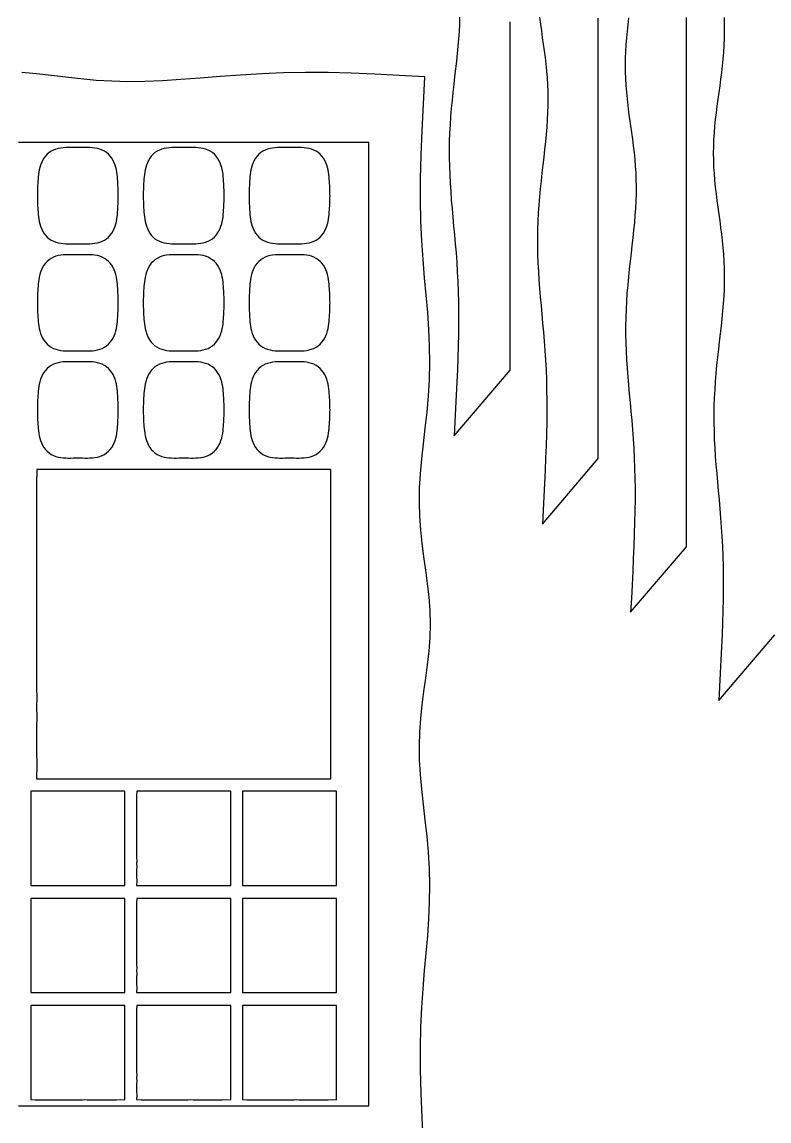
# Model space of a CAD drawing. Header units: metres. Extents: x 28 to 1492, y 12 to 1238.
# Drawn here: x 273 to 527.1, y 481.1 to 854.6 of the extents above; entities that cross this region are included whole.
import ezdxf

# ---------------------------------------------------------------- set-up
doc = ezdxf.new("R2010")
doc.units = ezdxf.units.M

msp = doc.modelspace()

# ---------------------------------------------------------------- linework, layer by layer
for points in [[(421.84, 856.26), (421.77, 853.85), (421.65, 851.4), (421.48, 848.93), (421.26, 846.42), (421.02, 843.88), (420.74, 841.31), (420.44, 838.7), (420.14, 836.06), (419.83, 833.39), (419.53, 830.69), (419.25, 827.97), (418.99, 825.22), (418.76, 822.46), (418.58, 819.67), (418.43, 816.88), (418.34, 814.06), (418.3, 811.24), (418.3, 808.41), (418.36, 805.57), (418.46, 802.72), (418.61, 799.86), (418.8, 796.98), (419.02, 794.09), (419.27, 791.18), (419.53, 788.24), (419.81, 785.28), (420.08, 782.27), (420.35, 779.22), (420.61, 776.12), (420.84, 772.96), (421.05, 769.73), (421.22, 766.42), (421.35, 763.04), (421.44, 759.56), (421.49, 755.98), (421.49, 752.3), (421.45, 748.52), (421.36, 744.62), (421.24, 740.6), (421.08, 736.47), (420.9, 732.22), (420.69, 727.84), (420.47, 723.35), (420.24, 718.74), (420, 714.01), (439, 736.31), (439, 740.27), (439, 744.15), (439.01, 747.94), (439.01, 751.64), (439, 755.26), (439.01, 758.8), (439.01, 762.26), (439, 765.66), (439, 768.99), (439.01, 772.25), (439.01, 775.45), (439, 778.6), (439, 781.68), (439.01, 784.71), (439, 787.69), (439, 790.62), (439.01, 793.51), (439, 796.34), (439, 799.14), (439.01, 801.89), (439.01, 804.6), (439, 807.27), (439, 809.91), (439, 812.51), (439.01, 815.07), (439, 817.61), (439, 820.11), (439.01, 822.58), (439, 825.02), (439, 827.44), (439.01, 829.83), (439, 832.2), (439, 834.54), (439, 836.86), (439, 839.16), (439, 841.43), (439.01, 843.69), (439, 845.93), (439.01, 848.15), (439, 850.35), (439, 852.53), (439, 854.7)], [(449.03, 856.21), (449.32, 853.93), (449.64, 851.65), (449.96, 849.37), (450.28, 847.1), (450.6, 844.82), (450.89, 842.54), (451.16, 840.26), (451.39, 837.97), (451.58, 835.66), (451.73, 833.34), (451.82, 831), (451.86, 828.64), (451.84, 826.26), (451.77, 823.85), (451.65, 821.4), (451.48, 818.93), (451.26, 816.42), (451.02, 813.88), (450.74, 811.31), (450.44, 808.7), (450.14, 806.06), (449.83, 803.39), (449.53, 800.69), (449.25, 797.97), (448.99, 795.22), (448.76, 792.46), (448.58, 789.67), (448.43, 786.88), (448.34, 784.06), (448.3, 781.24), (448.3, 778.41), (448.36, 775.57), (448.46, 772.72), (448.61, 769.86), (448.8, 766.98), (449.02, 764.09), (449.27, 761.18), (449.53, 758.24), (449.81, 755.28), (450.08, 752.27), (450.35, 749.22), (450.61, 746.12), (450.84, 742.96), (451.05, 739.73), (451.22, 736.42), (451.35, 733.04), (451.44, 729.56), (451.49, 725.98), (451.49, 722.3), (451.45, 718.52), (451.36, 714.62), (451.24, 710.6), (451.08, 706.47), (450.9, 702.22), (450.69, 697.84), (450.47, 693.35), (450.24, 688.74), (450, 684.01), (469, 706.31), (469, 710.27), (469, 714.15), (469.01, 717.94), (469.01, 721.64), (469, 725.26), (469.01, 728.8), (469.01, 732.26), (469, 735.66), (469, 738.99), (469.01, 742.25), (469.01, 745.45), (469, 748.6), (469, 751.68), (469.01, 754.71), (469, 757.69), (469, 760.62), (469.01, 763.51), (469, 766.34), (469, 769.14), (469.01, 771.89), (469.01, 774.6), (469, 777.27), (469, 779.91), (469, 782.51), (469.01, 785.07), (469, 787.61), (469, 790.11), (469.01, 792.58), (469, 795.02), (469, 797.44), (469.01, 799.83), (469, 802.2), (469, 804.54), (469, 806.86), (469, 809.16), (469, 811.43), (469.01, 813.69), (469, 815.93), (469.01, 818.15), (469, 820.35), (469, 822.53), (469, 824.7), (469.01, 826.86), (469, 829), (469, 831.13), (469.01, 833.24), (469.01, 835.35), (469, 837.44), (469, 839.53), (469, 841.6), (469, 843.67), (469, 845.72), (469, 847.77), (469, 849.81), (469, 851.85), (469, 853.88), (469, 855.91)], [(479.32, 856.07), (479.03, 853.79), (478.77, 851.5), (478.54, 849.2), (478.35, 846.91), (478.22, 844.6), (478.13, 842.3), (478.1, 840), (478.13, 837.7), (478.22, 835.4), (478.35, 833.09), (478.54, 830.8), (478.77, 828.5), (479.03, 826.21), (479.32, 823.93), (479.64, 821.65), (479.96, 819.37), (480.28, 817.1), (480.6, 814.82), (480.89, 812.54), (481.16, 810.26), (481.39, 807.97), (481.58, 805.66), (481.73, 803.34), (481.82, 801), (481.86, 798.64), (481.84, 796.26), (481.77, 793.85), (481.65, 791.4), (481.48, 788.93), (481.26, 786.42), (481.02, 783.88), (480.74, 781.31), (480.44, 778.7), (480.14, 776.06), (479.83, 773.39), (479.53, 770.69), (479.25, 767.97), (478.99, 765.22), (478.76, 762.46), (478.58, 759.67), (478.43, 756.88), (478.34, 754.06), (478.3, 751.24), (478.3, 748.41), (478.36, 745.57), (478.46, 742.72), (478.61, 739.86), (478.8, 736.98), (479.02, 734.09), (479.27, 731.18), (479.53, 728.24), (479.81, 725.28), (480.08, 722.27), (480.35, 719.22), (480.61, 716.12), (480.84, 712.96), (481.05, 709.73), (481.22, 706.42), (481.35, 703.04), (481.44, 699.56), (481.49, 695.98), (481.49, 692.3), (481.45, 688.52), (481.36, 684.62), (481.24, 680.6), (481.08, 676.47), (480.9, 672.22), (480.69, 667.84), (480.47, 663.35), (480.24, 658.74), (480, 654.01), (499, 676.31), (499, 680.27), (499, 684.15), (499.01, 687.94), (499.01, 691.64), (499, 695.26), (499.01, 698.8), (499.01, 702.26), (499, 705.66), (499, 708.99), (499.01, 712.25), (499.01, 715.45), (499, 718.6), (499, 721.68), (499.01, 724.71), (499, 727.69), (499, 730.62), (499.01, 733.51), (499, 736.34), (499, 739.14), (499.01, 741.89), (499.01, 744.6), (499, 747.27), (499, 749.91), (499, 752.51), (499.01, 755.07), (499, 757.61), (499, 760.11), (499.01, 762.58), (499, 765.02), (499, 767.44), (499.01, 769.83), (499, 772.2), (499, 774.54), (499, 776.86), (499, 779.16), (499, 781.43), (499.01, 783.69), (499, 785.93), (499.01, 788.15), (499, 790.35), (499, 792.53), (499, 794.7), (499.01, 796.86), (499, 799), (499, 801.13), (499.01, 803.24), (499.01, 805.35), (499, 807.44), (499, 809.53), (499, 811.6), (499, 813.67), (499, 815.72), (499, 817.77), (499, 819.81), (499, 821.85), (499, 823.88), (499, 825.91), (499, 827.93), (499, 829.95), (499, 831.96), (499, 833.98), (499, 835.99), (499, 838), (499, 840), (499, 842), (499, 844.01), (499, 846.02), (499, 848.04), (499, 850.05), (499, 852.07), (499, 854.09), (499, 856.12)], [(511.77, 856.15), (511.84, 853.74), (511.86, 851.36), (511.82, 849), (511.73, 846.66), (511.58, 844.34), (511.39, 842.03), (511.16, 839.74), (510.89, 837.46), (510.6, 835.18), (510.28, 832.9), (509.96, 830.63), (509.64, 828.35), (509.32, 826.07), (509.03, 823.79), (508.77, 821.5), (508.54, 819.2), (508.35, 816.91), (508.22, 814.6), (508.13, 812.3), (508.1, 810), (508.13, 807.7), (508.22, 805.4), (508.35, 803.09), (508.54, 800.8), (508.77, 798.5), (509.03, 796.21), (509.32, 793.93), (509.64, 791.65), (509.96, 789.37), (510.28, 787.1), (510.6, 784.82), (510.89, 782.54), (511.16, 780.26), (511.39, 777.97), (511.58, 775.66), (511.73, 773.34), (511.82, 771), (511.86, 768.64), (511.84, 766.26), (511.77, 763.85), (511.65, 761.4), (511.48, 758.93), (511.26, 756.42), (511.02, 753.88), (510.74, 751.31), (510.44, 748.7), (510.14, 746.06), (509.83, 743.39), (509.53, 740.69), (509.25, 737.97), (508.99, 735.22), (508.76, 732.46), (508.58, 729.67), (508.43, 726.88), (508.34, 724.06), (508.3, 721.24), (508.3, 718.41), (508.36, 715.57), (508.46, 712.72), (508.61, 709.86), (508.8, 706.98), (509.02, 704.09), (509.27, 701.18), (509.53, 698.24), (509.81, 695.28), (510.08, 692.27), (510.35, 689.22), (510.61, 686.12), (510.84, 682.96), (511.05, 679.73), (511.22, 676.42), (511.35, 673.04), (511.44, 669.56), (511.49, 665.98), (511.49, 662.3), (511.45, 658.52), (511.36, 654.62), (511.24, 650.6), (511.08, 646.47), (510.9, 642.22), (510.69, 637.84), (510.47, 633.35), (510.24, 628.74), (510, 624.01), (529, 646.31)], [(411.9, 650), (411.78, 654.6), (411.46, 659.2), (410.97, 663.79), (410.36, 668.35), (409.72, 672.9), (409.11, 677.46), (408.61, 682.03), (408.27, 686.66), (408.14, 691.36), (408.23, 696.15), (408.52, 701.07), (408.98, 706.12), (409.56, 711.3), (410.17, 716.61), (410.75, 722.03), (411.24, 727.54), (411.57, 733.12), (411.7, 738.76), (411.64, 744.43), (411.39, 750.14), (410.98, 755.91), (410.47, 761.76), (409.92, 767.73), (409.39, 773.88), (408.95, 780.27), (408.65, 786.96), (408.51, 794.02), (408.55, 801.48), (408.76, 809.4), (409.1, 817.78), (409.53, 826.65), (410, 836), (401.33, 836.45), (393.01, 836.87), (384.95, 837.2), (377.11, 837.41), (369.43, 837.45), (361.91, 837.31), (354.54, 837.02), (347.35, 836.59), (340.36, 836.07), (333.59, 835.53), (327.07, 835.03), (320.81, 834.63), (314.8, 834.38), (309.05, 834.32), (303.52, 834.46), (298.18, 834.78), (292.99, 835.25), (287.92, 835.82), (282.91, 836.42), (277.94, 836.98), (272.98, 837.43)], [(391, 650), (391, 654.01), (391, 658.04), (391, 662.07), (391, 666.12), (391, 670.19), (391, 674.28), (391, 678.4), (391, 682.56), (391, 686.76), (391, 691), (391, 695.3), (390.99, 699.65), (391, 704.07), (391, 708.57), (391, 713.14), (391, 717.8), (391, 722.56), (391, 727.42), (391, 732.39), (391, 737.49), (391, 742.73), (391, 748.11), (391, 753.66), (391, 759.38), (391, 765.29), (391, 771.4), (391, 777.75), (391, 784.34), (391, 791.2), (391, 798.36), (391, 805.85), (391, 813.7), (382.8, 813.7), (374.98, 813.69), (367.5, 813.7), (360.33, 813.69), (353.44, 813.7), (346.82, 813.69), (340.43, 813.69), (334.25, 813.7), (328.28, 813.7), (322.49, 813.69), (316.87, 813.69), (311.4, 813.69), (306.07, 813.7), (300.87, 813.7), (295.79, 813.69), (290.83, 813.69), (285.96, 813.69), (281.18, 813.69), (276.49, 813.69), (271.87, 813.69)], [(305.76, 795.6), (305.75, 796.27), (305.74, 796.95), (305.72, 797.63), (305.69, 798.32), (305.66, 799.02), (305.62, 799.73), (305.58, 800.45), (305.52, 801.2), (305.46, 801.96), (305.37, 802.74), (305.26, 803.54), (305.11, 804.36), (304.92, 805.18), (304.67, 806), (304.36, 806.8), (303.99, 807.59), (303.54, 808.33), (303.02, 809.03), (302.43, 809.66), (301.77, 810.22), (301.05, 810.7), (300.28, 811.09), (299.47, 811.4), (298.64, 811.63), (297.79, 811.79), (296.94, 811.89), (296.09, 811.94), (295.25, 811.95), (294.42, 811.95), (293.6, 811.93), (292.8, 811.92), (292, 811.92), (291.2, 811.92), (290.4, 811.93), (289.58, 811.95), (288.75, 811.95), (287.91, 811.94), (287.06, 811.89), (286.21, 811.79), (285.36, 811.63), (284.53, 811.4), (283.72, 811.09), (282.95, 810.7), (282.23, 810.22), (281.57, 809.66), (280.98, 809.03), (280.46, 808.33), (280.01, 807.59), (279.64, 806.8), (279.33, 806), (279.08, 805.18), (278.89, 804.36), (278.74, 803.54), (278.63, 802.74), (278.54, 801.96), (278.48, 801.2), (278.42, 800.45), (278.38, 799.73), (278.34, 799.02), (278.31, 798.32), (278.28, 797.63), (278.26, 796.95), (278.25, 796.27), (278.24, 795.6), (278.25, 794.93), (278.26, 794.25), (278.28, 793.57), (278.31, 792.88), (278.34, 792.18), (278.38, 791.47), (278.42, 790.75), (278.48, 790), (278.54, 789.24), (278.63, 788.46), (278.74, 787.66), (278.89, 786.84), (279.08, 786.02), (279.33, 785.2), (279.64, 784.4), (280.01, 783.61), (280.46, 782.87), (280.98, 782.17), (281.57, 781.54), (282.23, 780.98), (282.95, 780.5), (283.72, 780.11), (284.53, 779.8), (285.36, 779.57), (286.21, 779.41), (287.06, 779.31), (287.91, 779.26), (288.75, 779.25), (289.58, 779.25), (290.4, 779.27), (291.2, 779.28), (292, 779.28), (292.8, 779.28), (293.6, 779.27), (294.42, 779.25), (295.25, 779.25), (296.09, 779.26), (296.94, 779.31), (297.79, 779.41), (298.64, 779.57), (299.47, 779.8), (300.28, 780.11), (301.05, 780.5), (301.77, 780.98), (302.43, 781.54), (303.02, 782.17), (303.54, 782.87), (303.99, 783.61), (304.36, 784.4), (304.67, 785.2), (304.92, 786.02), (305.11, 786.84), (305.26, 787.66), (305.37, 788.46), (305.46, 789.24), (305.52, 790), (305.58, 790.75), (305.62, 791.47), (305.66, 792.18), (305.69, 792.88), (305.72, 793.57), (305.74, 794.25), (305.75, 794.93), (305.76, 795.6)], [(341.76, 795.6), (341.75, 796.27), (341.74, 796.95), (341.72, 797.63), (341.69, 798.32), (341.66, 799.02), (341.62, 799.73), (341.58, 800.45), (341.52, 801.2), (341.46, 801.96), (341.37, 802.74), (341.26, 803.54), (341.11, 804.36), (340.92, 805.18), (340.67, 806), (340.36, 806.8), (339.99, 807.59), (339.54, 808.33), (339.02, 809.03), (338.43, 809.66), (337.77, 810.22), (337.05, 810.7), (336.28, 811.09), (335.47, 811.4), (334.64, 811.63), (333.79, 811.79), (332.94, 811.89), (332.09, 811.94), (331.25, 811.95), (330.42, 811.95), (329.6, 811.93), (328.8, 811.92), (328, 811.92), (327.2, 811.92), (326.4, 811.93), (325.58, 811.95), (324.75, 811.95), (323.91, 811.94), (323.06, 811.89), (322.21, 811.79), (321.36, 811.63), (320.53, 811.4), (319.72, 811.09), (318.95, 810.7), (318.23, 810.22), (317.57, 809.66), (316.98, 809.03), (316.46, 808.33), (316.01, 807.59), (315.64, 806.8), (315.33, 806), (315.08, 805.18), (314.89, 804.36), (314.74, 803.54), (314.63, 802.74), (314.54, 801.96), (314.48, 801.2), (314.42, 800.45), (314.38, 799.73), (314.34, 799.02), (314.31, 798.32), (314.28, 797.63), (314.26, 796.95), (314.25, 796.27), (314.24, 795.6), (314.25, 794.93), (314.26, 794.25), (314.28, 793.57), (314.31, 792.88), (314.34, 792.18), (314.38, 791.47), (314.42, 790.75), (314.48, 790), (314.54, 789.24), (314.63, 788.46), (314.74, 787.66), (314.89, 786.84), (315.08, 786.02), (315.33, 785.2), (315.64, 784.4), (316.01, 783.61), (316.46, 782.87), (316.98, 782.17), (317.57, 781.54), (318.23, 780.98), (318.95, 780.5), (319.72, 780.11), (320.53, 779.8), (321.36, 779.57), (322.21, 779.41), (323.06, 779.31), (323.91, 779.26), (324.75, 779.25), (325.58, 779.25), (326.4, 779.27), (327.2, 779.28), (328, 779.28), (328.8, 779.28), (329.6, 779.27), (330.42, 779.25), (331.25, 779.25), (332.09, 779.26), (332.94, 779.31), (333.79, 779.41), (334.64, 779.57), (335.47, 779.8), (336.28, 780.11), (337.05, 780.5), (337.77, 780.98), (338.43, 781.54), (339.02, 782.17), (339.54, 782.87), (339.99, 783.61), (340.36, 784.4), (340.67, 785.2), (340.92, 786.02), (341.11, 786.84), (341.26, 787.66), (341.37, 788.46), (341.46, 789.24), (341.52, 790), (341.58, 790.75), (341.62, 791.47), (341.66, 792.18), (341.69, 792.88), (341.72, 793.57), (341.74, 794.25), (341.75, 794.93), (341.76, 795.6)], [(377.76, 795.6), (377.75, 796.27), (377.74, 796.95), (377.72, 797.63), (377.69, 798.32), (377.66, 799.02), (377.62, 799.73), (377.58, 800.45), (377.52, 801.2), (377.46, 801.96), (377.37, 802.74), (377.26, 803.54), (377.11, 804.36), (376.92, 805.18), (376.67, 806), (376.36, 806.8), (375.99, 807.59), (375.54, 808.33), (375.02, 809.03), (374.43, 809.66), (373.77, 810.22), (373.05, 810.7), (372.28, 811.09), (371.47, 811.4), (370.64, 811.63), (369.79, 811.79), (368.94, 811.89), (368.09, 811.94), (367.25, 811.95), (366.42, 811.95), (365.6, 811.93), (364.8, 811.92), (364, 811.92), (363.2, 811.92), (362.4, 811.93), (361.58, 811.95), (360.75, 811.95), (359.91, 811.94), (359.06, 811.89), (358.21, 811.79), (357.36, 811.63), (356.53, 811.4), (355.72, 811.09), (354.95, 810.7), (354.23, 810.22), (353.57, 809.66), (352.98, 809.03), (352.46, 808.33), (352.01, 807.59), (351.64, 806.8), (351.33, 806), (351.08, 805.18), (350.89, 804.36), (350.74, 803.54), (350.63, 802.74), (350.54, 801.96), (350.48, 801.2), (350.42, 800.45), (350.38, 799.73), (350.34, 799.02), (350.31, 798.32), (350.28, 797.63), (350.26, 796.95), (350.25, 796.27), (350.24, 795.6), (350.25, 794.93), (350.26, 794.25), (350.28, 793.57), (350.31, 792.88), (350.34, 792.18), (350.38, 791.47), (350.42, 790.75), (350.48, 790), (350.54, 789.24), (350.63, 788.46), (350.74, 787.66), (350.89, 786.84), (351.08, 786.02), (351.33, 785.2), (351.64, 784.4), (352.01, 783.61), (352.46, 782.87), (352.98, 782.17), (353.57, 781.54), (354.23, 780.98), (354.95, 780.5), (355.72, 780.11), (356.53, 779.8), (357.36, 779.57), (358.21, 779.41), (359.06, 779.31), (359.91, 779.26), (360.75, 779.25), (361.58, 779.25), (362.4, 779.27), (363.2, 779.28), (364, 779.28), (364.8, 779.28), (365.6, 779.27), (366.42, 779.25), (367.25, 779.25), (368.09, 779.26), (368.94, 779.31), (369.79, 779.41), (370.64, 779.57), (371.47, 779.8), (372.28, 780.11), (373.05, 780.5), (373.77, 780.98), (374.43, 781.54), (375.02, 782.17), (375.54, 782.87), (375.99, 783.61), (376.36, 784.4), (376.67, 785.2), (376.92, 786.02), (377.11, 786.84), (377.26, 787.66), (377.37, 788.46), (377.46, 789.24), (377.52, 790), (377.58, 790.75), (377.62, 791.47), (377.66, 792.18), (377.69, 792.88), (377.72, 793.57), (377.74, 794.25), (377.75, 794.93), (377.76, 795.6)], [(305.76, 759.2), (305.75, 759.87), (305.74, 760.55), (305.72, 761.23), (305.69, 761.92), (305.66, 762.62), (305.62, 763.33), (305.58, 764.05), (305.52, 764.8), (305.46, 765.56), (305.37, 766.34), (305.26, 767.14), (305.11, 767.96), (304.92, 768.78), (304.67, 769.6), (304.36, 770.4), (303.99, 771.19), (303.54, 771.93), (303.02, 772.63), (302.43, 773.26), (301.77, 773.82), (301.05, 774.3), (300.28, 774.69), (299.47, 775), (298.64, 775.23), (297.79, 775.39), (296.94, 775.49), (296.09, 775.54), (295.25, 775.55), (294.42, 775.55), (293.6, 775.53), (292.8, 775.52), (292, 775.52), (291.2, 775.52), (290.4, 775.53), (289.58, 775.55), (288.75, 775.55), (287.91, 775.54), (287.06, 775.49), (286.21, 775.39), (285.36, 775.23), (284.53, 775), (283.72, 774.69), (282.95, 774.3), (282.23, 773.82), (281.57, 773.26), (280.98, 772.63), (280.46, 771.93), (280.01, 771.19), (279.64, 770.4), (279.33, 769.6), (279.08, 768.78), (278.89, 767.96), (278.74, 767.14), (278.63, 766.34), (278.54, 765.56), (278.48, 764.8), (278.42, 764.05), (278.38, 763.33), (278.34, 762.62), (278.31, 761.92), (278.28, 761.23), (278.26, 760.55), (278.25, 759.87), (278.24, 759.2), (278.25, 758.53), (278.26, 757.85), (278.28, 757.17), (278.31, 756.48), (278.34, 755.78), (278.38, 755.07), (278.42, 754.35), (278.48, 753.6), (278.54, 752.84), (278.63, 752.06), (278.74, 751.26), (278.89, 750.44), (279.08, 749.62), (279.33, 748.8), (279.64, 748), (280.01, 747.21), (280.46, 746.47), (280.98, 745.77), (281.57, 745.14), (282.23, 744.58), (282.95, 744.1), (283.72, 743.71), (284.53, 743.4), (285.36, 743.17), (286.21, 743.01), (287.06, 742.91), (287.91, 742.86), (288.75, 742.85), (289.58, 742.85), (290.4, 742.87), (291.2, 742.88), (292, 742.88), (292.8, 742.88), (293.6, 742.87), (294.42, 742.85), (295.25, 742.85), (296.09, 742.86), (296.94, 742.91), (297.79, 743.01), (298.64, 743.17), (299.47, 743.4), (300.28, 743.71), (301.05, 744.1), (301.77, 744.58), (302.43, 745.14), (303.02, 745.77), (303.54, 746.47), (303.99, 747.21), (304.36, 748), (304.67, 748.8), (304.92, 749.62), (305.11, 750.44), (305.26, 751.26), (305.37, 752.06), (305.46, 752.84), (305.52, 753.6), (305.58, 754.35), (305.62, 755.07), (305.66, 755.78), (305.69, 756.48), (305.72, 757.17), (305.74, 757.85), (305.75, 758.53), (305.76, 759.2)], [(341.76, 759.2), (341.75, 759.87), (341.74, 760.55), (341.72, 761.23), (341.69, 761.92), (341.66, 762.62), (341.62, 763.33), (341.58, 764.05), (341.52, 764.8), (341.46, 765.56), (341.37, 766.34), (341.26, 767.14), (341.11, 767.96), (340.92, 768.78), (340.67, 769.6), (340.36, 770.4), (339.99, 771.19), (339.54, 771.93), (339.02, 772.63), (338.43, 773.26), (337.77, 773.82), (337.05, 774.3), (336.28, 774.69), (335.47, 775), (334.64, 775.23), (333.79, 775.39), (332.94, 775.49), (332.09, 775.54), (331.25, 775.55), (330.42, 775.55), (329.6, 775.53), (328.8, 775.52), (328, 775.52), (327.2, 775.52), (326.4, 775.53), (325.58, 775.55), (324.75, 775.55), (323.91, 775.54), (323.06, 775.49), (322.21, 775.39), (321.36, 775.23), (320.53, 775), (319.72, 774.69), (318.95, 774.3), (318.23, 773.82), (317.57, 773.26), (316.98, 772.63), (316.46, 771.93), (316.01, 771.19), (315.64, 770.4), (315.33, 769.6), (315.08, 768.78), (314.89, 767.96), (314.74, 767.14), (314.63, 766.34), (314.54, 765.56), (314.48, 764.8), (314.42, 764.05), (314.38, 763.33), (314.34, 762.62), (314.31, 761.92), (314.28, 761.23), (314.26, 760.55), (314.25, 759.87), (314.24, 759.2), (314.25, 758.53), (314.26, 757.85), (314.28, 757.17), (314.31, 756.48), (314.34, 755.78), (314.38, 755.07), (314.42, 754.35), (314.48, 753.6), (314.54, 752.84), (314.63, 752.06), (314.74, 751.26), (314.89, 750.44), (315.08, 749.62), (315.33, 748.8), (315.64, 748), (316.01, 747.21), (316.46, 746.47), (316.98, 745.77), (317.57, 745.14), (318.23, 744.58), (318.95, 744.1), (319.72, 743.71), (320.53, 743.4), (321.36, 743.17), (322.21, 743.01), (323.06, 742.91), (323.91, 742.86), (324.75, 742.85), (325.58, 742.85), (326.4, 742.87), (327.2, 742.88), (328, 742.88), (328.8, 742.88), (329.6, 742.87), (330.42, 742.85), (331.25, 742.85), (332.09, 742.86), (332.94, 742.91), (333.79, 743.01), (334.64, 743.17), (335.47, 743.4), (336.28, 743.71), (337.05, 744.1), (337.77, 744.58), (338.43, 745.14), (339.02, 745.77), (339.54, 746.47), (339.99, 747.21), (340.36, 748), (340.67, 748.8), (340.92, 749.62), (341.11, 750.44), (341.26, 751.26), (341.37, 752.06), (341.46, 752.84), (341.52, 753.6), (341.58, 754.35), (341.62, 755.07), (341.66, 755.78), (341.69, 756.48), (341.72, 757.17), (341.74, 757.85), (341.75, 758.53), (341.76, 759.2)], [(377.76, 759.2), (377.75, 759.87), (377.74, 760.55), (377.72, 761.23), (377.69, 761.92), (377.66, 762.62), (377.62, 763.33), (377.58, 764.05), (377.52, 764.8), (377.46, 765.56), (377.37, 766.34), (377.26, 767.14), (377.11, 767.96), (376.92, 768.78), (376.67, 769.6), (376.36, 770.4), (375.99, 771.19), (375.54, 771.93), (375.02, 772.63), (374.43, 773.26), (373.77, 773.82), (373.05, 774.3), (372.28, 774.69), (371.47, 775), (370.64, 775.23), (369.79, 775.39), (368.94, 775.49), (368.09, 775.54), (367.25, 775.55), (366.42, 775.55), (365.6, 775.53), (364.8, 775.52), (364, 775.52), (363.2, 775.52), (362.4, 775.53), (361.58, 775.55), (360.75, 775.55), (359.91, 775.54), (359.06, 775.49), (358.21, 775.39), (357.36, 775.23), (356.53, 775), (355.72, 774.69), (354.95, 774.3), (354.23, 773.82), (353.57, 773.26), (352.98, 772.63), (352.46, 771.93), (352.01, 771.19), (351.64, 770.4), (351.33, 769.6), (351.08, 768.78), (350.89, 767.96), (350.74, 767.14), (350.63, 766.34), (350.54, 765.56), (350.48, 764.8), (350.42, 764.05), (350.38, 763.33), (350.34, 762.62), (350.31, 761.92), (350.28, 761.23), (350.26, 760.55), (350.25, 759.87), (350.24, 759.2), (350.25, 758.53), (350.26, 757.85), (350.28, 757.17), (350.31, 756.48), (350.34, 755.78), (350.38, 755.07), (350.42, 754.35), (350.48, 753.6), (350.54, 752.84), (350.63, 752.06), (350.74, 751.26), (350.89, 750.44), (351.08, 749.62), (351.33, 748.8), (351.64, 748), (352.01, 747.21), (352.46, 746.47), (352.98, 745.77), (353.57, 745.14), (354.23, 744.58), (354.95, 744.1), (355.72, 743.71), (356.53, 743.4), (357.36, 743.17), (358.21, 743.01), (359.06, 742.91), (359.91, 742.86), (360.75, 742.85), (361.58, 742.85), (362.4, 742.87), (363.2, 742.88), (364, 742.88), (364.8, 742.88), (365.6, 742.87), (366.42, 742.85), (367.25, 742.85), (368.09, 742.86), (368.94, 742.91), (369.79, 743.01), (370.64, 743.17), (371.47, 743.4), (372.28, 743.71), (373.05, 744.1), (373.77, 744.58), (374.43, 745.14), (375.02, 745.77), (375.54, 746.47), (375.99, 747.21), (376.36, 748), (376.67, 748.8), (376.92, 749.62), (377.11, 750.44), (377.26, 751.26), (377.37, 752.06), (377.46, 752.84), (377.52, 753.6), (377.58, 754.35), (377.62, 755.07), (377.66, 755.78), (377.69, 756.48), (377.72, 757.17), (377.74, 757.85), (377.75, 758.53), (377.76, 759.2)], [(305.76, 722.8), (305.75, 723.47), (305.74, 724.15), (305.72, 724.83), (305.69, 725.52), (305.66, 726.22), (305.62, 726.93), (305.58, 727.65), (305.52, 728.4), (305.46, 729.16), (305.37, 729.94), (305.26, 730.74), (305.11, 731.56), (304.92, 732.38), (304.67, 733.2), (304.36, 734), (303.99, 734.79), (303.54, 735.53), (303.02, 736.23), (302.43, 736.86), (301.77, 737.42), (301.05, 737.9), (300.28, 738.29), (299.47, 738.6), (298.64, 738.83), (297.79, 738.99), (296.94, 739.09), (296.09, 739.14), (295.25, 739.15), (294.42, 739.15), (293.6, 739.13), (292.8, 739.12), (292, 739.12), (291.2, 739.12), (290.4, 739.13), (289.58, 739.15), (288.75, 739.15), (287.91, 739.14), (287.06, 739.09), (286.21, 738.99), (285.36, 738.83), (284.53, 738.6), (283.72, 738.29), (282.95, 737.9), (282.23, 737.42), (281.57, 736.86), (280.98, 736.23), (280.46, 735.53), (280.01, 734.79), (279.64, 734), (279.33, 733.2), (279.08, 732.38), (278.89, 731.56), (278.74, 730.74), (278.63, 729.94), (278.54, 729.16), (278.48, 728.4), (278.42, 727.65), (278.38, 726.93), (278.34, 726.22), (278.31, 725.52), (278.28, 724.83), (278.26, 724.15), (278.25, 723.47), (278.24, 722.8), (278.25, 722.13), (278.26, 721.45), (278.28, 720.77), (278.31, 720.08), (278.34, 719.38), (278.38, 718.67), (278.42, 717.95), (278.48, 717.2), (278.54, 716.44), (278.63, 715.66), (278.74, 714.86), (278.89, 714.04), (279.08, 713.22), (279.33, 712.4), (279.64, 711.6), (280.01, 710.81), (280.46, 710.07), (280.98, 709.37), (281.57, 708.74), (282.23, 708.18), (282.95, 707.7), (283.72, 707.31), (284.53, 707), (285.36, 706.77), (286.21, 706.61), (287.06, 706.51), (287.91, 706.46), (288.75, 706.45), (289.58, 706.45), (290.4, 706.47), (291.2, 706.48), (292, 706.48), (292.8, 706.48), (293.6, 706.47), (294.42, 706.45), (295.25, 706.45), (296.09, 706.46), (296.94, 706.51), (297.79, 706.61), (298.64, 706.77), (299.47, 707), (300.28, 707.31), (301.05, 707.7), (301.77, 708.18), (302.43, 708.74), (303.02, 709.37), (303.54, 710.07), (303.99, 710.81), (304.36, 711.6), (304.67, 712.4), (304.92, 713.22), (305.11, 714.04), (305.26, 714.86), (305.37, 715.66), (305.46, 716.44), (305.52, 717.2), (305.58, 717.95), (305.62, 718.67), (305.66, 719.38), (305.69, 720.08), (305.72, 720.77), (305.74, 721.45), (305.75, 722.13), (305.76, 722.8)], [(341.76, 722.8), (341.75, 723.47), (341.74, 724.15), (341.72, 724.83), (341.69, 725.52), (341.66, 726.22), (341.62, 726.93), (341.58, 727.65), (341.52, 728.4), (341.46, 729.16), (341.37, 729.94), (341.26, 730.74), (341.11, 731.56), (340.92, 732.38), (340.67, 733.2), (340.36, 734), (339.99, 734.79), (339.54, 735.53), (339.02, 736.23), (338.43, 736.86), (337.77, 737.42), (337.05, 737.9), (336.28, 738.29), (335.47, 738.6), (334.64, 738.83), (333.79, 738.99), (332.94, 739.09), (332.09, 739.14), (331.25, 739.15), (330.42, 739.15), (329.6, 739.13), (328.8, 739.12), (328, 739.12), (327.2, 739.12), (326.4, 739.13), (325.58, 739.15), (324.75, 739.15), (323.91, 739.14), (323.06, 739.09), (322.21, 738.99), (321.36, 738.83), (320.53, 738.6), (319.72, 738.29), (318.95, 737.9), (318.23, 737.42), (317.57, 736.86), (316.98, 736.23), (316.46, 735.53), (316.01, 734.79), (315.64, 734), (315.33, 733.2), (315.08, 732.38), (314.89, 731.56), (314.74, 730.74), (314.63, 729.94), (314.54, 729.16), (314.48, 728.4), (314.42, 727.65), (314.38, 726.93), (314.34, 726.22), (314.31, 725.52), (314.28, 724.83), (314.26, 724.15), (314.25, 723.47), (314.24, 722.8), (314.25, 722.13), (314.26, 721.45), (314.28, 720.77), (314.31, 720.08), (314.34, 719.38), (314.38, 718.67), (314.42, 717.95), (314.48, 717.2), (314.54, 716.44), (314.63, 715.66), (314.74, 714.86), (314.89, 714.04), (315.08, 713.22), (315.33, 712.4), (315.64, 711.6), (316.01, 710.81), (316.46, 710.07), (316.98, 709.37), (317.57, 708.74), (318.23, 708.18), (318.95, 707.7), (319.72, 707.31), (320.53, 707), (321.36, 706.77), (322.21, 706.61), (323.06, 706.51), (323.91, 706.46), (324.75, 706.45), (325.58, 706.45), (326.4, 706.47), (327.2, 706.48), (328, 706.48), (328.8, 706.48), (329.6, 706.47), (330.42, 706.45), (331.25, 706.45), (332.09, 706.46), (332.94, 706.51), (333.79, 706.61), (334.64, 706.77), (335.47, 707), (336.28, 707.31), (337.05, 707.7), (337.77, 708.18), (338.43, 708.74), (339.02, 709.37), (339.54, 710.07), (339.99, 710.81), (340.36, 711.6), (340.67, 712.4), (340.92, 713.22), (341.11, 714.04), (341.26, 714.86), (341.37, 715.66), (341.46, 716.44), (341.52, 717.2), (341.58, 717.95), (341.62, 718.67), (341.66, 719.38), (341.69, 720.08), (341.72, 720.77), (341.74, 721.45), (341.75, 722.13), (341.76, 722.8)], [(377.76, 722.8), (377.75, 723.47), (377.74, 724.15), (377.72, 724.83), (377.69, 725.52), (377.66, 726.22), (377.62, 726.93), (377.58, 727.65), (377.52, 728.4), (377.46, 729.16), (377.37, 729.94), (377.26, 730.74), (377.11, 731.56), (376.92, 732.38), (376.67, 733.2), (376.36, 734), (375.99, 734.79), (375.54, 735.53), (375.02, 736.23), (374.43, 736.86), (373.77, 737.42), (373.05, 737.9), (372.28, 738.29), (371.47, 738.6), (370.64, 738.83), (369.79, 738.99), (368.94, 739.09), (368.09, 739.14), (367.25, 739.15), (366.42, 739.15), (365.6, 739.13), (364.8, 739.12), (364, 739.12), (363.2, 739.12), (362.4, 739.13), (361.58, 739.15), (360.75, 739.15), (359.91, 739.14), (359.06, 739.09), (358.21, 738.99), (357.36, 738.83), (356.53, 738.6), (355.72, 738.29), (354.95, 737.9), (354.23, 737.42), (353.57, 736.86), (352.98, 736.23), (352.46, 735.53), (352.01, 734.79), (351.64, 734), (351.33, 733.2), (351.08, 732.38), (350.89, 731.56), (350.74, 730.74), (350.63, 729.94), (350.54, 729.16), (350.48, 728.4), (350.42, 727.65), (350.38, 726.93), (350.34, 726.22), (350.31, 725.52), (350.28, 724.83), (350.26, 724.15), (350.25, 723.47), (350.24, 722.8), (350.25, 722.13), (350.26, 721.45), (350.28, 720.77), (350.31, 720.08), (350.34, 719.38), (350.38, 718.67), (350.42, 717.95), (350.48, 717.2), (350.54, 716.44), (350.63, 715.66), (350.74, 714.86), (350.89, 714.04), (351.08, 713.22), (351.33, 712.4), (351.64, 711.6), (352.01, 710.81), (352.46, 710.07), (352.98, 709.37), (353.57, 708.74), (354.23, 708.18), (354.95, 707.7), (355.72, 707.31), (356.53, 707), (357.36, 706.77), (358.21, 706.61), (359.06, 706.51), (359.91, 706.46), (360.75, 706.45), (361.58, 706.45), (362.4, 706.47), (363.2, 706.48), (364, 706.48), (364.8, 706.48), (365.6, 706.47), (366.42, 706.45), (367.25, 706.45), (368.09, 706.46), (368.94, 706.51), (369.79, 706.61), (370.64, 706.77), (371.47, 707), (372.28, 707.31), (373.05, 707.7), (373.77, 708.18), (374.43, 708.74), (375.02, 709.37), (375.54, 710.07), (375.99, 710.81), (376.36, 711.6), (376.67, 712.4), (376.92, 713.22), (377.11, 714.04), (377.26, 714.86), (377.37, 715.66), (377.46, 716.44), (377.52, 717.2), (377.58, 717.95), (377.62, 718.67), (377.66, 719.38), (377.69, 720.08), (377.72, 720.77), (377.74, 721.45), (377.75, 722.13), (377.76, 722.8)], [(378, 650), (378, 652.58), (378, 655.18), (378, 657.8), (378, 660.46), (378, 663.17), (377.99, 665.95), (378, 668.82), (378, 671.78), (378, 674.87), (378, 678.11), (378, 681.52), (378, 685.14), (378, 689.01), (378, 693.16), (378, 697.67), (378, 702.6), (373.31, 702.59), (369.03, 702.59), (365.08, 702.59), (361.4, 702.6), (357.96, 702.59), (354.72, 702.59), (351.64, 702.6), (348.71, 702.59), (345.89, 702.59), (343.16, 702.59), (340.52, 702.6), (337.94, 702.6), (335.41, 702.59), (332.92, 702.59), (330.45, 702.6), (328, 702.6), (325.55, 702.6), (323.08, 702.59), (320.59, 702.59), (318.06, 702.59), (315.48, 702.59), (312.84, 702.59), (310.11, 702.59), (307.29, 702.59), (304.36, 702.6), (301.28, 702.6), (298.04, 702.59), (294.6, 702.59), (290.92, 702.59), (286.97, 702.59), (282.69, 702.59), (278.01, 702.59), (278, 697.67), (278, 693.16), (278, 689.01), (278, 685.14), (278, 681.52), (278, 678.11), (278, 674.87), (278, 671.78), (278, 668.82), (278, 665.95), (278, 663.17), (278, 660.46), (278, 657.8), (278, 655.18), (278, 652.58), (278, 650), (278, 647.42), (278, 644.82), (278, 642.2), (278, 639.54), (278, 636.83), (278, 634.05), (278, 631.18), (278, 628.22), (278.01, 625.13), (278, 621.89), (278.01, 618.48), (278, 614.86), (278, 610.99), (278, 606.84), (278.01, 602.33), (278, 597.41), (282.69, 597.4), (286.97, 597.4), (290.92, 597.4), (294.6, 597.41), (298.04, 597.4), (301.28, 597.41), (304.36, 597.4), (307.29, 597.4), (310.11, 597.41), (312.84, 597.4), (315.48, 597.41), (318.06, 597.41), (320.59, 597.4), (323.08, 597.41), (325.55, 597.4), (328, 597.4), (330.45, 597.41), (332.92, 597.41), (335.41, 597.41), (337.94, 597.41), (340.52, 597.41), (343.16, 597.41), (345.89, 597.41), (348.71, 597.4), (351.64, 597.41), (354.72, 597.41), (357.96, 597.41), (361.4, 597.41), (365.08, 597.4), (369.03, 597.4), (373.31, 597.41), (377.99, 597.4), (378, 602.33), (378, 606.84), (378, 610.99), (378, 614.86), (378, 618.48), (378, 621.89), (378, 625.13), (378, 628.22), (378, 631.18), (378, 634.05), (378, 636.83), (377.99, 639.54), (378, 642.2), (378, 644.82), (378, 647.42), (378, 650)], [(271.87, 486.31), (276.49, 486.31), (281.18, 486.31), (285.96, 486.31), (290.83, 486.3), (295.79, 486.31), (300.87, 486.31), (306.07, 486.31), (311.4, 486.31), (316.87, 486.31), (322.49, 486.31), (328.28, 486.31), (334.25, 486.31), (340.43, 486.31), (346.82, 486.3), (353.44, 486.31), (360.33, 486.3), (367.5, 486.3), (374.98, 486.31), (382.8, 486.31), (390.99, 486.3), (391, 494.15), (391, 501.64), (391, 508.8), (391, 515.66), (391, 522.25), (391, 528.6), (390.99, 534.71), (391, 540.62), (391, 546.34), (391, 551.89), (391, 557.27), (391, 562.51), (391, 567.61), (391, 572.58), (391, 577.44), (391, 582.2), (391, 586.86), (391, 591.43), (391, 595.93), (391, 600.35), (391, 604.7), (391, 609), (391, 613.24), (390.99, 617.44), (390.99, 621.6), (391, 625.72), (391, 629.81), (391, 633.88), (391, 637.93), (391, 641.96), (391, 645.99), (391, 650)], [(409.53, 473.35), (409.1, 482.22), (408.76, 490.6), (408.55, 498.52), (408.51, 505.98), (408.65, 513.04), (408.95, 519.73), (409.39, 526.12), (409.92, 532.27), (410.47, 538.24), (410.98, 544.09), (411.39, 549.86), (411.64, 555.57), (411.7, 561.24), (411.57, 566.88), (411.24, 572.46), (410.75, 577.97), (410.17, 583.39), (409.56, 588.7), (408.98, 593.88), (408.52, 598.93), (408.23, 603.85), (408.14, 608.64), (408.27, 613.34), (408.61, 617.97), (409.11, 622.54), (409.72, 627.1), (410.36, 631.65), (410.97, 636.21), (411.46, 640.8), (411.78, 645.4), (411.9, 650)], [(308, 577.2), (308, 577.98), (308, 578.77), (308, 579.57), (308, 580.38), (308, 581.2), (307.99, 582.05), (308, 582.92), (308, 583.82), (308, 584.76), (308, 585.75), (308, 586.79), (308, 587.89), (308, 589.06), (308, 590.33), (308, 591.7), (308, 593.2), (306.5, 593.19), (305.13, 593.19), (303.86, 593.2), (302.69, 593.2), (301.59, 593.2), (300.55, 593.2), (299.56, 593.2), (298.62, 593.2), (297.72, 593.2), (296.85, 593.2), (296, 593.2), (295.18, 593.2), (294.37, 593.2), (293.57, 593.19), (292.78, 593.2), (292, 593.2), (291.22, 593.2), (290.43, 593.2), (289.63, 593.2), (288.82, 593.2), (288, 593.2), (287.15, 593.2), (286.28, 593.2), (285.38, 593.2), (284.44, 593.2), (283.45, 593.2), (282.41, 593.19), (281.31, 593.2), (280.14, 593.2), (278.87, 593.2), (277.5, 593.2), (276.01, 593.2), (276, 591.7), (276, 590.33), (276, 589.06), (276, 587.89), (276, 586.79), (276, 585.75), (276, 584.76), (276, 583.82), (276, 582.92), (276, 582.05), (276, 581.2), (276, 580.38), (276, 579.57), (276, 578.77), (276, 577.98), (276, 577.2), (276, 576.42), (276, 575.63), (276, 574.83), (276, 574.02), (276, 573.2), (276, 572.35), (276, 571.48), (276, 570.58), (276.01, 569.64), (276, 568.65), (276.01, 567.61), (276, 566.51), (276, 565.34), (276, 564.07), (276.01, 562.7), (276, 561.21), (277.5, 561.2), (278.87, 561.2), (280.14, 561.2), (281.31, 561.2), (282.41, 561.2), (283.45, 561.2), (284.44, 561.2), (285.38, 561.2), (286.28, 561.2), (287.15, 561.2), (288, 561.2), (288.82, 561.2), (289.63, 561.2), (290.43, 561.2), (291.22, 561.2), (292, 561.2), (292.78, 561.2), (293.57, 561.2), (294.37, 561.21), (295.18, 561.2), (296, 561.2), (296.85, 561.2), (297.72, 561.2), (298.62, 561.2), (299.56, 561.2), (300.55, 561.2), (301.59, 561.2), (302.69, 561.2), (303.86, 561.2), (305.13, 561.2), (306.5, 561.21), (307.99, 561.2), (308, 562.7), (308, 564.07), (308, 565.34), (308, 566.51), (308, 567.61), (308, 568.65), (308, 569.64), (308, 570.58), (308, 571.48), (308, 572.35), (308, 573.2), (307.99, 574.02), (308, 574.83), (308, 575.63), (308, 576.42), (308, 577.2)], [(344, 577.2), (344, 577.98), (344, 578.77), (344, 579.57), (344, 580.38), (344, 581.2), (343.99, 582.05), (344, 582.92), (344, 583.82), (344, 584.76), (344, 585.75), (344, 586.79), (344, 587.89), (344, 589.06), (344, 590.33), (344, 591.7), (344, 593.2), (342.5, 593.19), (341.13, 593.19), (339.86, 593.2), (338.69, 593.2), (337.59, 593.2), (336.55, 593.2), (335.56, 593.2), (334.62, 593.2), (333.72, 593.2), (332.85, 593.2), (332, 593.2), (331.18, 593.2), (330.37, 593.2), (329.57, 593.19), (328.78, 593.2), (328, 593.2), (327.22, 593.2), (326.43, 593.2), (325.63, 593.2), (324.82, 593.2), (324, 593.2), (323.15, 593.2), (322.28, 593.2), (321.38, 593.2), (320.44, 593.2), (319.45, 593.2), (318.41, 593.19), (317.31, 593.2), (316.14, 593.2), (314.87, 593.2), (313.5, 593.2), (312.01, 593.2), (312, 591.7), (312, 590.33), (312, 589.06), (312, 587.89), (312, 586.79), (312, 585.75), (312, 584.76), (312, 583.82), (312, 582.92), (312, 582.05), (312, 581.2), (312, 580.38), (312, 579.57), (312, 578.77), (312, 577.98), (312, 577.2), (312, 576.42), (312, 575.63), (312, 574.83), (312, 574.02), (312, 573.2), (312, 572.35), (312, 571.48), (312, 570.58), (312.01, 569.64), (312, 568.65), (312.01, 567.61), (312, 566.51), (312, 565.34), (312, 564.07), (312.01, 562.7), (312, 561.21), (313.5, 561.2), (314.87, 561.2), (316.14, 561.2), (317.31, 561.2), (318.41, 561.2), (319.45, 561.2), (320.44, 561.2), (321.38, 561.2), (322.28, 561.2), (323.15, 561.2), (324, 561.2), (324.82, 561.2), (325.63, 561.2), (326.43, 561.2), (327.22, 561.2), (328, 561.2), (328.78, 561.2), (329.57, 561.2), (330.37, 561.21), (331.18, 561.2), (332, 561.2), (332.85, 561.2), (333.72, 561.2), (334.62, 561.2), (335.56, 561.2), (336.55, 561.2), (337.59, 561.2), (338.69, 561.2), (339.86, 561.2), (341.13, 561.2), (342.5, 561.21), (343.99, 561.2), (344, 562.7), (344, 564.07), (344, 565.34), (344, 566.51), (344, 567.61), (344, 568.65), (344, 569.64), (344, 570.58), (344, 571.48), (344, 572.35), (344, 573.2), (343.99, 574.02), (344, 574.83), (344, 575.63), (344, 576.42), (344, 577.2)], [(380, 577.2), (380, 577.98), (380, 578.77), (380, 579.57), (380, 580.38), (380, 581.2), (379.99, 582.05), (380, 582.92), (380, 583.82), (380, 584.76), (380, 585.75), (380, 586.79), (380, 587.89), (380, 589.06), (380, 590.33), (380, 591.7), (380, 593.2), (378.5, 593.19), (377.13, 593.19), (375.86, 593.2), (374.69, 593.2), (373.59, 593.2), (372.55, 593.2), (371.56, 593.2), (370.62, 593.2), (369.72, 593.2), (368.85, 593.2), (368, 593.2), (367.18, 593.2), (366.37, 593.2), (365.57, 593.19), (364.78, 593.2), (364, 593.2), (363.22, 593.2), (362.43, 593.2), (361.63, 593.2), (360.82, 593.2), (360, 593.2), (359.15, 593.2), (358.28, 593.2), (357.38, 593.2), (356.44, 593.2), (355.45, 593.2), (354.41, 593.19), (353.31, 593.2), (352.14, 593.2), (350.87, 593.2), (349.5, 593.2), (348.01, 593.2), (348, 591.7), (348, 590.33), (348, 589.06), (348, 587.89), (348, 586.79), (348, 585.75), (348, 584.76), (348, 583.82), (348, 582.92), (348, 582.05), (348, 581.2), (348, 580.38), (348, 579.57), (348, 578.77), (348, 577.98), (348, 577.2), (348, 576.42), (348, 575.63), (348, 574.83), (348, 574.02), (348, 573.2), (348, 572.35), (348, 571.48), (348, 570.58), (348.01, 569.64), (348, 568.65), (348.01, 567.61), (348, 566.51), (348, 565.34), (348, 564.07), (348.01, 562.7), (348, 561.21), (349.5, 561.2), (350.87, 561.2), (352.14, 561.2), (353.31, 561.2), (354.41, 561.2), (355.45, 561.2), (356.44, 561.2), (357.38, 561.2), (358.28, 561.2), (359.15, 561.2), (360, 561.2), (360.82, 561.2), (361.63, 561.2), (362.43, 561.2), (363.22, 561.2), (364, 561.2), (364.78, 561.2), (365.57, 561.2), (366.37, 561.21), (367.18, 561.2), (368, 561.2), (368.85, 561.2), (369.72, 561.2), (370.62, 561.2), (371.56, 561.2), (372.55, 561.2), (373.59, 561.2), (374.69, 561.2), (375.86, 561.2), (377.13, 561.2), (378.5, 561.21), (379.99, 561.2), (380, 562.7), (380, 564.07), (380, 565.34), (380, 566.51), (380, 567.61), (380, 568.65), (380, 569.64), (380, 570.58), (380, 571.48), (380, 572.35), (380, 573.2), (379.99, 574.02), (380, 574.83), (380, 575.63), (380, 576.42), (380, 577.2)], [(308, 540.8), (308, 541.58), (308, 542.37), (308, 543.17), (308, 543.98), (308, 544.8), (307.99, 545.65), (308, 546.52), (308, 547.42), (308, 548.36), (308, 549.35), (308, 550.39), (308, 551.49), (308, 552.66), (308, 553.93), (308, 555.3), (308, 556.8), (306.5, 556.79), (305.13, 556.79), (303.86, 556.8), (302.69, 556.8), (301.59, 556.8), (300.55, 556.8), (299.56, 556.8), (298.62, 556.8), (297.72, 556.8), (296.85, 556.8), (296, 556.8), (295.18, 556.8), (294.37, 556.8), (293.57, 556.79), (292.78, 556.8), (292, 556.8), (291.22, 556.8), (290.43, 556.8), (289.63, 556.8), (288.82, 556.8), (288, 556.8), (287.15, 556.8), (286.28, 556.8), (285.38, 556.8), (284.44, 556.8), (283.45, 556.8), (282.41, 556.79), (281.31, 556.8), (280.14, 556.8), (278.87, 556.8), (277.5, 556.8), (276.01, 556.8), (276, 555.3), (276, 553.93), (276, 552.66), (276, 551.49), (276, 550.39), (276, 549.35), (276, 548.36), (276, 547.42), (276, 546.52), (276, 545.65), (276, 544.8), (276, 543.98), (276, 543.17), (276, 542.37), (276, 541.58), (276, 540.8), (276, 540.02), (276, 539.23), (276, 538.43), (276, 537.62), (276, 536.8), (276, 535.95), (276, 535.08), (276, 534.18), (276.01, 533.24), (276, 532.25), (276.01, 531.21), (276, 530.11), (276, 528.94), (276, 527.67), (276.01, 526.3), (276, 524.81), (277.5, 524.8), (278.87, 524.8), (280.14, 524.8), (281.31, 524.8), (282.41, 524.8), (283.45, 524.8), (284.44, 524.8), (285.38, 524.8), (286.28, 524.8), (287.15, 524.8), (288, 524.8), (288.82, 524.8), (289.63, 524.8), (290.43, 524.8), (291.22, 524.8), (292, 524.8), (292.78, 524.8), (293.57, 524.8), (294.37, 524.81), (295.18, 524.8), (296, 524.8), (296.85, 524.8), (297.72, 524.8), (298.62, 524.8), (299.56, 524.8), (300.55, 524.8), (301.59, 524.8), (302.69, 524.8), (303.86, 524.8), (305.13, 524.8), (306.5, 524.81), (307.99, 524.8), (308, 526.3), (308, 527.67), (308, 528.94), (308, 530.11), (308, 531.21), (308, 532.25), (308, 533.24), (308, 534.18), (308, 535.08), (308, 535.95), (308, 536.8), (307.99, 537.62), (308, 538.43), (308, 539.23), (308, 540.02), (308, 540.8)], [(344, 540.8), (344, 541.58), (344, 542.37), (344, 543.17), (344, 543.98), (344, 544.8), (343.99, 545.65), (344, 546.52), (344, 547.42), (344, 548.36), (344, 549.35), (344, 550.39), (344, 551.49), (344, 552.66), (344, 553.93), (344, 555.3), (344, 556.8), (342.5, 556.79), (341.13, 556.79), (339.86, 556.8), (338.69, 556.8), (337.59, 556.8), (336.55, 556.8), (335.56, 556.8), (334.62, 556.8), (333.72, 556.8), (332.85, 556.8), (332, 556.8), (331.18, 556.8), (330.37, 556.8), (329.57, 556.79), (328.78, 556.8), (328, 556.8), (327.22, 556.8), (326.43, 556.8), (325.63, 556.8), (324.82, 556.8), (324, 556.8), (323.15, 556.8), (322.28, 556.8), (321.38, 556.8), (320.44, 556.8), (319.45, 556.8), (318.41, 556.79), (317.31, 556.8), (316.14, 556.8), (314.87, 556.8), (313.5, 556.8), (312.01, 556.8), (312, 555.3), (312, 553.93), (312, 552.66), (312, 551.49), (312, 550.39), (312, 549.35), (312, 548.36), (312, 547.42), (312, 546.52), (312, 545.65), (312, 544.8), (312, 543.98), (312, 543.17), (312, 542.37), (312, 541.58), (312, 540.8), (312, 540.02), (312, 539.23), (312, 538.43), (312, 537.62), (312, 536.8), (312, 535.95), (312, 535.08), (312, 534.18), (312.01, 533.24), (312, 532.25), (312.01, 531.21), (312, 530.11), (312, 528.94), (312, 527.67), (312.01, 526.3), (312, 524.81), (313.5, 524.8), (314.87, 524.8), (316.14, 524.8), (317.31, 524.8), (318.41, 524.8), (319.45, 524.8), (320.44, 524.8), (321.38, 524.8), (322.28, 524.8), (323.15, 524.8), (324, 524.8), (324.82, 524.8), (325.63, 524.8), (326.43, 524.8), (327.22, 524.8), (328, 524.8), (328.78, 524.8), (329.57, 524.8), (330.37, 524.81), (331.18, 524.8), (332, 524.8), (332.85, 524.8), (333.72, 524.8), (334.62, 524.8), (335.56, 524.8), (336.55, 524.8), (337.59, 524.8), (338.69, 524.8), (339.86, 524.8), (341.13, 524.8), (342.5, 524.81), (343.99, 524.8), (344, 526.3), (344, 527.67), (344, 528.94), (344, 530.11), (344, 531.21), (344, 532.25), (344, 533.24), (344, 534.18), (344, 535.08), (344, 535.95), (344, 536.8), (343.99, 537.62), (344, 538.43), (344, 539.23), (344, 540.02), (344, 540.8)], [(380, 540.8), (380, 541.58), (380, 542.37), (380, 543.17), (380, 543.98), (380, 544.8), (379.99, 545.65), (380, 546.52), (380, 547.42), (380, 548.36), (380, 549.35), (380, 550.39), (380, 551.49), (380, 552.66), (380, 553.93), (380, 555.3), (380, 556.8), (378.5, 556.79), (377.13, 556.79), (375.86, 556.8), (374.69, 556.8), (373.59, 556.8), (372.55, 556.8), (371.56, 556.8), (370.62, 556.8), (369.72, 556.8), (368.85, 556.8), (368, 556.8), (367.18, 556.8), (366.37, 556.8), (365.57, 556.79), (364.78, 556.8), (364, 556.8), (363.22, 556.8), (362.43, 556.8), (361.63, 556.8), (360.82, 556.8), (360, 556.8), (359.15, 556.8), (358.28, 556.8), (357.38, 556.8), (356.44, 556.8), (355.45, 556.8), (354.41, 556.79), (353.31, 556.8), (352.14, 556.8), (350.87, 556.8), (349.5, 556.8), (348.01, 556.8), (348, 555.3), (348, 553.93), (348, 552.66), (348, 551.49), (348, 550.39), (348, 549.35), (348, 548.36), (348, 547.42), (348, 546.52), (348, 545.65), (348, 544.8), (348, 543.98), (348, 543.17), (348, 542.37), (348, 541.58), (348, 540.8), (348, 540.02), (348, 539.23), (348, 538.43), (348, 537.62), (348, 536.8), (348, 535.95), (348, 535.08), (348, 534.18), (348.01, 533.24), (348, 532.25), (348.01, 531.21), (348, 530.11), (348, 528.94), (348, 527.67), (348.01, 526.3), (348, 524.81), (349.5, 524.8), (350.87, 524.8), (352.14, 524.8), (353.31, 524.8), (354.41, 524.8), (355.45, 524.8), (356.44, 524.8), (357.38, 524.8), (358.28, 524.8), (359.15, 524.8), (360, 524.8), (360.82, 524.8), (361.63, 524.8), (362.43, 524.8), (363.22, 524.8), (364, 524.8), (364.78, 524.8), (365.57, 524.8), (366.37, 524.81), (367.18, 524.8), (368, 524.8), (368.85, 524.8), (369.72, 524.8), (370.62, 524.8), (371.56, 524.8), (372.55, 524.8), (373.59, 524.8), (374.69, 524.8), (375.86, 524.8), (377.13, 524.8), (378.5, 524.81), (379.99, 524.8), (380, 526.3), (380, 527.67), (380, 528.94), (380, 530.11), (380, 531.21), (380, 532.25), (380, 533.24), (380, 534.18), (380, 535.08), (380, 535.95), (380, 536.8), (379.99, 537.62), (380, 538.43), (380, 539.23), (380, 540.02), (380, 540.8)], [(308, 504.4), (308, 505.18), (308, 505.97), (308, 506.77), (308, 507.58), (308, 508.4), (307.99, 509.25), (308, 510.12), (308, 511.02), (308, 511.96), (308, 512.95), (308, 513.99), (308, 515.09), (308, 516.26), (308, 517.53), (308, 518.9), (308, 520.4), (306.5, 520.39), (305.13, 520.39), (303.86, 520.4), (302.69, 520.4), (301.59, 520.4), (300.55, 520.4), (299.56, 520.4), (298.62, 520.4), (297.72, 520.4), (296.85, 520.4), (296, 520.4), (295.18, 520.4), (294.37, 520.4), (293.57, 520.39), (292.78, 520.4), (292, 520.4), (291.22, 520.4), (290.43, 520.4), (289.63, 520.4), (288.82, 520.4), (288, 520.4), (287.15, 520.4), (286.28, 520.4), (285.38, 520.4), (284.44, 520.4), (283.45, 520.4), (282.41, 520.39), (281.31, 520.4), (280.14, 520.4), (278.87, 520.4), (277.5, 520.4), (276.01, 520.4), (276, 518.9), (276, 517.53), (276, 516.26), (276, 515.09), (276, 513.99), (276, 512.95), (276, 511.96), (276, 511.02), (276, 510.12), (276, 509.25), (276, 508.4), (276, 507.58), (276, 506.77), (276, 505.97), (276, 505.18), (276, 504.4), (276, 503.62), (276, 502.83), (276, 502.03), (276, 501.22), (276, 500.4), (276, 499.55), (276, 498.68), (276, 497.78), (276.01, 496.84), (276, 495.85), (276.01, 494.81), (276, 493.71), (276, 492.54), (276, 491.27), (276.01, 489.9), (276, 488.41), (277.5, 488.4), (278.87, 488.4), (280.14, 488.4), (281.31, 488.4), (282.41, 488.4), (283.45, 488.4), (284.44, 488.4), (285.38, 488.4), (286.28, 488.4), (287.15, 488.4), (288, 488.4), (288.82, 488.4), (289.63, 488.4), (290.43, 488.4), (291.22, 488.4), (292, 488.4), (292.78, 488.4), (293.57, 488.4), (294.37, 488.41), (295.18, 488.4), (296, 488.4), (296.85, 488.4), (297.72, 488.4), (298.62, 488.4), (299.56, 488.4), (300.55, 488.4), (301.59, 488.4), (302.69, 488.4), (303.86, 488.4), (305.13, 488.4), (306.5, 488.41), (307.99, 488.4), (308, 489.9), (308, 491.27), (308, 492.54), (308, 493.71), (308, 494.81), (308, 495.85), (308, 496.84), (308, 497.78), (308, 498.68), (308, 499.55), (308, 500.4), (307.99, 501.22), (308, 502.03), (308, 502.83), (308, 503.62), (308, 504.4)], [(344, 504.4), (344, 505.18), (344, 505.97), (344, 506.77), (344, 507.58), (344, 508.4), (343.99, 509.25), (344, 510.12), (344, 511.02), (344, 511.96), (344, 512.95), (344, 513.99), (344, 515.09), (344, 516.26), (344, 517.53), (344, 518.9), (344, 520.4), (342.5, 520.39), (341.13, 520.39), (339.86, 520.4), (338.69, 520.4), (337.59, 520.4), (336.55, 520.4), (335.56, 520.4), (334.62, 520.4), (333.72, 520.4), (332.85, 520.4), (332, 520.4), (331.18, 520.4), (330.37, 520.4), (329.57, 520.39), (328.78, 520.4), (328, 520.4), (327.22, 520.4), (326.43, 520.4), (325.63, 520.4), (324.82, 520.4), (324, 520.4), (323.15, 520.4), (322.28, 520.4), (321.38, 520.4), (320.44, 520.4), (319.45, 520.4), (318.41, 520.39), (317.31, 520.4), (316.14, 520.4), (314.87, 520.4), (313.5, 520.4), (312.01, 520.4), (312, 518.9), (312, 517.53), (312, 516.26), (312, 515.09), (312, 513.99), (312, 512.95), (312, 511.96), (312, 511.02), (312, 510.12), (312, 509.25), (312, 508.4), (312, 507.58), (312, 506.77), (312, 505.97), (312, 505.18), (312, 504.4), (312, 503.62), (312, 502.83), (312, 502.03), (312, 501.22), (312, 500.4), (312, 499.55), (312, 498.68), (312, 497.78), (312.01, 496.84), (312, 495.85), (312.01, 494.81), (312, 493.71), (312, 492.54), (312, 491.27), (312.01, 489.9), (312, 488.41), (313.5, 488.4), (314.87, 488.4), (316.14, 488.4), (317.31, 488.4), (318.41, 488.4), (319.45, 488.4), (320.44, 488.4), (321.38, 488.4), (322.28, 488.4), (323.15, 488.4), (324, 488.4), (324.82, 488.4), (325.63, 488.4), (326.43, 488.4), (327.22, 488.4), (328, 488.4), (328.78, 488.4), (329.57, 488.4), (330.37, 488.41), (331.18, 488.4), (332, 488.4), (332.85, 488.4), (333.72, 488.4), (334.62, 488.4), (335.56, 488.4), (336.55, 488.4), (337.59, 488.4), (338.69, 488.4), (339.86, 488.4), (341.13, 488.4), (342.5, 488.41), (343.99, 488.4), (344, 489.9), (344, 491.27), (344, 492.54), (344, 493.71), (344, 494.81), (344, 495.85), (344, 496.84), (344, 497.78), (344, 498.68), (344, 499.55), (344, 500.4), (343.99, 501.22), (344, 502.03), (344, 502.83), (344, 503.62), (344, 504.4)], [(380, 504.4), (380, 505.18), (380, 505.97), (380, 506.77), (380, 507.58), (380, 508.4), (379.99, 509.25), (380, 510.12), (380, 511.02), (380, 511.96), (380, 512.95), (380, 513.99), (380, 515.09), (380, 516.26), (380, 517.53), (380, 518.9), (380, 520.4), (378.5, 520.39), (377.13, 520.39), (375.86, 520.4), (374.69, 520.4), (373.59, 520.4), (372.55, 520.4), (371.56, 520.4), (370.62, 520.4), (369.72, 520.4), (368.85, 520.4), (368, 520.4), (367.18, 520.4), (366.37, 520.4), (365.57, 520.39), (364.78, 520.4), (364, 520.4), (363.22, 520.4), (362.43, 520.4), (361.63, 520.4), (360.82, 520.4), (360, 520.4), (359.15, 520.4), (358.28, 520.4), (357.38, 520.4), (356.44, 520.4), (355.45, 520.4), (354.41, 520.39), (353.31, 520.4), (352.14, 520.4), (350.87, 520.4), (349.5, 520.4), (348.01, 520.4), (348, 518.9), (348, 517.53), (348, 516.26), (348, 515.09), (348, 513.99), (348, 512.95), (348, 511.96), (348, 511.02), (348, 510.12), (348, 509.25), (348, 508.4), (348, 507.58), (348, 506.77), (348, 505.97), (348, 505.18), (348, 504.4), (348, 503.62), (348, 502.83), (348, 502.03), (348, 501.22), (348, 500.4), (348, 499.55), (348, 498.68), (348, 497.78), (348.01, 496.84), (348, 495.85), (348.01, 494.81), (348, 493.71), (348, 492.54), (348, 491.27), (348.01, 489.9), (348, 488.41), (349.5, 488.4), (350.87, 488.4), (352.14, 488.4), (353.31, 488.4), (354.41, 488.4), (355.45, 488.4), (356.44, 488.4), (357.38, 488.4), (358.28, 488.4), (359.15, 488.4), (360, 488.4), (360.82, 488.4), (361.63, 488.4), (362.43, 488.4), (363.22, 488.4), (364, 488.4), (364.78, 488.4), (365.57, 488.4), (366.37, 488.41), (367.18, 488.4), (368, 488.4), (368.85, 488.4), (369.72, 488.4), (370.62, 488.4), (371.56, 488.4), (372.55, 488.4), (373.59, 488.4), (374.69, 488.4), (375.86, 488.4), (377.13, 488.4), (378.5, 488.41), (379.99, 488.4), (380, 489.9), (380, 491.27), (380, 492.54), (380, 493.71), (380, 494.81), (380, 495.85), (380, 496.84), (380, 497.78), (380, 498.68), (380, 499.55), (380, 500.4), (379.99, 501.22), (380, 502.03), (380, 502.83), (380, 503.62), (380, 504.4)]]:
    msp.add_lwpolyline(points)

doc.saveas('drawing.dxf')
